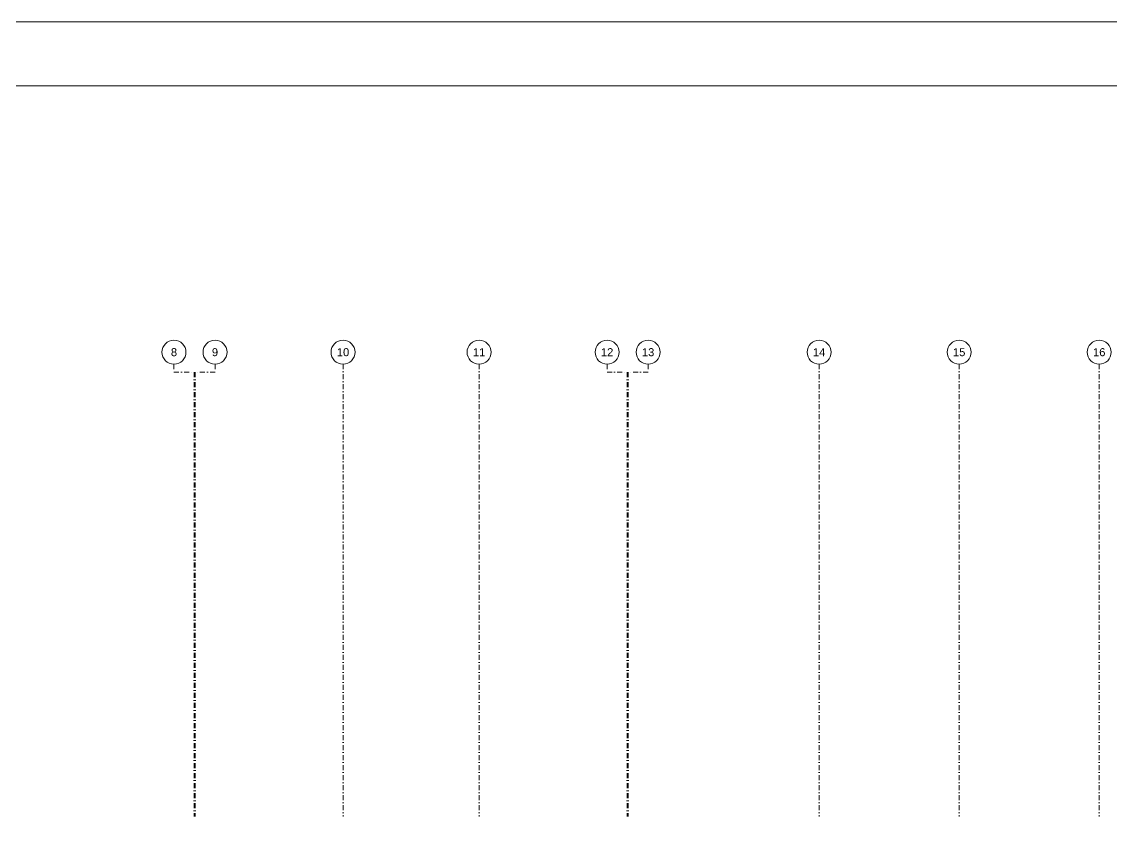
# Model space of a CAD drawing. Header units: metres. Extents: x -13194 to 152406, y -14653 to 29421.
# Drawn here: x 4494 to 9940, y 8551 to 12601 of the extents above; entities that cross this region are included whole.
import ezdxf
from ezdxf.enums import TextEntityAlignment as Align

# ---------------------------------------------------------------- set-up
doc = ezdxf.new("R2010")
doc.units = ezdxf.units.M
doc.header["$LTSCALE"] = 100
doc.header["$MEASUREMENT"] = 0
doc.linetypes.add('DASHDOT2', pattern=[0.5, 0.25, -0.125, 0, -0.125])
doc.layers.get('0').update_dxf_attribs({"color": 9, "lineweight": 9})
for name, color, linetype, lineweight in [('21', 9, 'Continuous', 9), ('24', 9, 'DASHDOT2', 9), ('40A', 9, 'Continuous', 9)]:
    doc.layers.add(name, color=color, linetype=linetype, lineweight=lineweight)
doc.styles.add('Arial', font='arial.ttf', dxfattribs={"height": 2.5})

# ---------------------------------------------------------------- blocks, each defined once
blk = doc.blocks.new('0_aks')
at = {"linetype": 'Continuous'}
blk.add_circle((0, 0), 3, dxfattribs=at)
at = {"style": 'Arial'}
blk.add_attdef('AKS', text='', height=2, dxfattribs=at).set_placement((0, 0), align=Align.MIDDLE_CENTER)
blk = doc.blocks.new('p-akslar_yeni')
at = {"layer": '24'}
for points in [[(11670, 2315.1), (11670, 2275.1), (11770, 2275.1), (11770, 55)], [(11875, 2315.1), (11875, 2275.1), (11775, 2275.1), (11775, 55)], [(12515, 2315.1), (12515, 2315.1), (12515, 55)], [(13195, 2315.1), (13195, 55)], [(13835, 2315.1), (13835, 2275.1), (13935, 2275.1), (13935, 55)], [(14040, 2315.1), (14040, 2275.1), (13940, 2275.1), (13940, 55)], [(14895, 2315.1), (14895, 55)], [(15595, 2315.1), (15595, 55)], [(16295, 2315.1), (16295, 55)]]:
    blk.add_lwpolyline(points, dxfattribs=at)
at = {"layer": '21', "xscale": 20, "yscale": 20, "zscale": 20}
for p, values in [((11670, 2375.1), {'AKS': '8'}), ((11875, 2375.1), {'AKS': '9'}), ((12515, 2375.1), {'AKS': '10'}), ((13195, 2375.1), {'AKS': '11'}), ((13835, 2375.1), {'AKS': '12'}), ((14040, 2375.1), {'AKS': '13'}), ((14895, 2375.1), {'AKS': '14'}), ((15595, 2375.1), {'AKS': '15'}), ((16295, 2375.1), {'AKS': '16'})]:
    blk.add_blockref('0_aks', p, dxfattribs=at).add_auto_attribs(values)

msp = doc.modelspace()

# ---------------------------------------------------------------- linework, layer by layer
at = {"color": 4}
for points in [[(18159.3, -4218.6), (-9840.7, -4218.6), (-9840.7, 12601.4), (18159.3, 12601.4)], [(-9520.7, 12281.4), (15999.5, 12281.4), (15999.5, -3898.6), (-9520.7, -3898.6)]]:
    msp.add_lwpolyline(points, close=True, dxfattribs=at)
at = {"layer": '40A'}
for points in [[(18159.3, -4218.6), (-9840.7, -4218.6), (-9840.7, 12601.4), (18159.3, 12601.4)], [(-9520.7, 12281.4), (15999.5, 12281.4), (15999.5, -3898.6), (-9520.7, -3898.6)]]:
    msp.add_lwpolyline(points, close=True, dxfattribs=at)

# ---------------------------------------------------------------- block references
at = {"layer": '24'}
msp.add_blockref('p-akslar_yeni', (-6415, 8575), dxfattribs=at)

doc.saveas('drawing.dxf')
